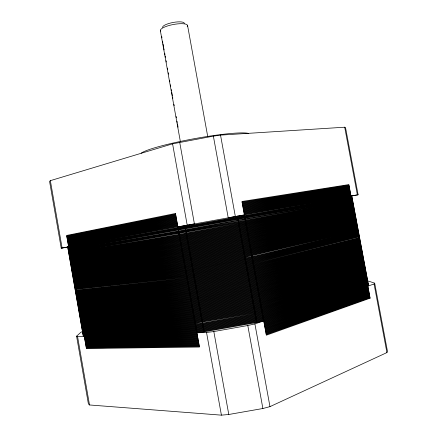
<?xml version="1.0" encoding="UTF-8"?>
<svg xmlns="http://www.w3.org/2000/svg" width="437" height="437" viewBox="0 0 437 437"><rect width="100%" height="100%" fill="white"/><g stroke="black" fill="none" stroke-linecap="round" stroke-linejoin="round"><path stroke-width="0.66" d="M82.653 331.503L80.982 332.191L76.584 336.179L88.4 403.881L89.503 404.968L221.406 415.15L228.78 414.489L262.883 408.508L269.968 406.634L386.931 352.572L387.433 351.19L374.684 283.171L368.364 281.067L367.08 281.029M76.584 336.179L77.589 336.719L206.532 332.486L213.824 331.546L247.795 325.521L254.902 323.904L374.083 284.001L374.684 283.171M367.828 286.093L368.484 285.235M368.38 284.667L367.719 285.514L263.631 320.261L256.645 321.845L203.948 331.197L196.776 332.125L84.221 335.927L83.15 335.387M368.271 284.094L367.61 284.94L263.511 319.584L256.519 321.168L203.822 330.514L196.655 331.448L84.123 335.354L83.052 334.818M368.162 283.526L367.501 284.367L263.385 318.906L256.393 320.485L203.702 329.837L196.535 330.771L84.019 334.78L82.954 334.25M368.058 282.952L367.397 283.788L263.26 318.229L256.273 319.808L203.576 329.159L196.415 330.093L83.92 334.207L82.855 333.682M367.949 282.378L367.288 283.214L263.14 317.552L256.148 319.125L203.456 328.477L196.289 329.416L83.822 333.633L82.751 333.114M367.845 281.81L367.178 282.635L263.014 316.874L256.022 318.447L203.336 327.799L196.169 328.739L83.718 333.06L82.653 332.541M367.736 281.237L367.075 282.062L262.888 316.197L255.902 317.765L203.21 327.116L196.049 328.061L83.62 332.486L82.555 331.973M367.632 280.669L366.965 281.488L262.768 315.514L255.776 317.087L203.09 326.439L195.929 327.384L83.522 331.912L82.456 331.404M367.522 280.095L366.856 280.909L262.642 314.837L255.65 316.404L202.97 325.756L195.803 326.707L83.418 331.339L82.358 330.836M367.419 279.527L366.747 280.336L262.517 314.159L255.53 315.727L202.844 325.079L195.683 326.029L83.32 330.765L82.254 330.268M367.309 278.953L366.643 279.756L262.397 313.482L255.405 315.044L202.724 324.401L195.563 325.352L83.221 330.192L82.156 329.7M367.2 278.385L366.534 279.183L262.271 312.805L255.279 314.367L202.599 323.719L195.443 324.675L83.117 329.618L82.058 329.132M367.096 277.812L366.424 278.609L262.151 312.127L255.159 313.684L202.478 323.041L195.317 323.997L83.019 329.045L81.959 328.564M366.987 277.244L366.321 278.03L262.025 311.45L255.033 313.007L195.197 323.32L82.921 328.477L81.861 327.996M366.883 276.67L366.211 277.457L261.9 310.773L254.908 312.324L195.077 322.643L82.817 327.903L81.757 327.428M366.774 276.102L366.102 276.883L261.779 310.095L254.787 311.647L194.957 321.965L82.719 327.329L81.659 326.86M366.67 275.529L365.993 276.304L261.654 309.418L254.662 310.964L194.831 321.288L82.615 326.756L81.561 326.292M366.561 274.96L365.889 275.731L261.528 308.741L254.536 310.286L194.711 320.611L82.517 326.182L81.462 325.723M366.457 274.387L365.78 275.157L261.408 308.063L254.416 309.604L194.591 319.933L82.418 325.609L81.364 325.155M366.348 273.819L365.671 274.578L261.282 307.386L254.29 308.926L194.465 319.261L82.314 325.035L81.266 324.587M366.239 273.245L365.567 274.004L261.157 306.708L254.165 308.249L194.345 318.584L82.216 324.462L81.162 324.019M366.135 272.677L365.458 273.431L261.036 306.026L254.044 307.566L194.225 317.907L82.118 323.893L81.064 323.451M366.026 272.104L365.348 272.852L260.911 305.348L253.919 306.889L194.104 317.229L82.014 323.32L80.965 322.883M365.922 271.535L365.239 272.278L260.791 304.671L253.793 306.206L193.984 316.552L81.916 322.746L80.867 322.315M365.813 270.962L365.135 271.705L260.665 303.994L253.673 305.529L193.859 315.875L81.817 322.173L80.769 321.747M365.709 270.394L365.026 271.126L260.539 303.316L253.547 304.851L193.738 315.197L81.719 321.599L80.67 321.179M365.6 269.82L364.917 270.552L260.419 302.644L253.422 304.168L193.618 314.52L81.615 321.026L80.566 320.611M365.496 269.252L364.813 269.979L260.294 301.967L253.302 303.491L193.498 313.848L81.517 320.458L80.468 320.042M365.387 268.684L364.704 269.4L260.168 301.29L253.176 302.814L193.373 313.171L81.419 319.884L80.37 319.474M365.277 268.11L364.595 268.826L260.048 300.612L253.05 302.131L193.252 312.493L81.315 319.31L80.271 318.906M365.174 267.542L364.491 268.252L259.922 299.935L252.93 301.454L193.132 311.816L81.216 318.737L80.173 318.338M365.064 266.969L364.382 267.679L259.802 299.258L252.805 300.776L193.012 311.139L81.118 318.163L80.069 317.77M364.961 266.401L364.272 267.1L259.676 298.58L252.679 300.093L192.886 310.461L81.014 317.595L79.971 317.202M364.851 265.827L364.163 266.526L259.551 297.903L252.559 299.416L192.766 309.789L80.916 317.022L79.873 316.634M364.748 265.259L364.059 265.953L259.431 297.226L252.433 298.739L192.646 309.112L80.818 316.448L79.774 316.066M364.638 264.691L363.95 265.379L259.305 296.548L252.307 298.056L192.526 308.435L80.714 315.875L79.676 315.498M364.534 264.117L363.841 264.8L259.185 295.871L252.187 297.378L192.4 307.757L80.616 315.301L79.578 314.93M364.425 263.549L363.737 264.227L259.059 295.193L252.062 296.701L192.28 307.085L80.517 314.733L79.474 314.367M364.321 262.976L363.628 263.653L258.933 294.516L251.936 296.018L192.16 306.408L80.413 314.159L79.376 313.799M364.212 262.408L363.518 263.079L258.813 293.839L251.816 295.341L192.04 305.731L80.315 313.586L79.277 313.231M364.108 261.839L363.415 262.5L258.688 293.161L251.69 294.664L191.919 305.053L80.217 313.012L79.179 312.663M363.999 261.266L363.305 261.927L258.562 292.49L251.57 293.986L191.794 304.376L80.113 312.444L79.081 312.094M363.89 260.698L363.196 261.353L258.442 291.812L251.444 293.303L191.674 303.704L80.015 311.871L78.982 311.526M363.786 260.13L363.092 260.78L258.316 291.135L251.319 292.626L191.553 303.027L79.916 311.297L78.884 310.958M363.677 259.556L362.983 260.206L258.196 290.458L251.199 291.949L191.433 302.349L79.813 310.723L78.78 310.39M363.573 258.988L362.874 259.627L258.07 289.78L251.073 291.271L191.308 301.677L79.714 310.155L78.682 309.822M363.464 258.414L362.77 259.054L257.945 289.103L250.947 290.589L191.188 301L79.616 309.582L78.584 309.254M363.36 257.846L362.661 258.48L257.825 288.425L250.827 289.911L191.067 300.323L79.518 309.008L78.485 308.691M352.413 195.836L358.111 194.755L345.53 127.62L344.7 127.205L220.527 135.109L213.376 136.136L172.577 143.833L50.353 180.656L49.567 181.36L61.229 248.183L67.893 247.042M363.251 257.278L362.552 257.906L257.699 287.754L250.701 289.234L190.947 299.645L79.414 308.44L78.387 308.123M363.147 256.705L362.442 257.333L257.579 287.076L250.581 288.557L190.827 298.974L79.316 307.867L78.289 307.555M363.038 256.137L362.339 256.754L257.453 286.399L250.456 287.879L190.701 298.296L79.217 307.293L78.185 306.987M362.934 255.569L362.229 256.18L257.333 285.722L250.33 287.196L190.581 297.619L79.113 306.719L78.086 306.419M362.825 254.995L362.12 255.607L257.207 285.044L250.21 286.519L190.461 296.947L79.015 306.151L77.988 305.851M362.721 254.427L362.016 255.033L257.082 284.372L250.084 285.842L190.341 296.27L78.917 305.578L77.89 305.283M362.612 253.859L361.907 254.46L256.961 283.695L249.959 285.164L190.221 295.592L78.813 305.004L77.791 304.72M362.508 253.291L361.798 253.886L256.836 283.018L249.838 284.487L190.095 294.92L78.715 304.436L77.693 304.152M362.399 252.717L361.694 253.307L256.716 282.34L249.713 283.804L189.975 294.243L78.616 303.862L77.595 303.584M362.295 252.149L361.585 252.733L256.59 281.663L249.593 283.127L189.855 293.566L78.513 303.289L77.491 303.016M362.186 251.581L361.475 252.16L256.464 280.991L249.467 282.449L189.734 292.894L78.414 302.721L77.393 302.448M362.082 251.007L361.372 251.586L256.344 280.314L249.341 281.772L189.614 292.216L78.316 302.147L77.294 301.88M361.973 250.439L361.262 251.013L256.219 279.636L249.221 281.095L189.489 291.545L78.218 301.574L77.196 301.317M361.869 249.871L361.153 250.439L256.098 278.959L249.095 280.417L189.368 290.867L78.114 301.006L77.098 300.749M361.76 249.303L361.049 249.866L255.973 278.287L248.975 279.74L189.248 290.19L78.015 300.432L76.999 300.181M361.656 248.729L360.94 249.292L255.853 277.61L248.85 279.063L189.128 289.518L77.917 299.858L76.901 299.613M361.546 248.161L360.831 248.713L255.727 276.932L248.724 278.38L189.008 288.841L77.813 299.29L76.797 299.045M361.443 247.593L360.727 248.14L255.601 276.26L248.604 277.703L188.882 288.169L77.715 298.717L76.699 298.482M361.333 247.025L360.618 247.566L255.481 275.583L248.478 277.025L188.762 287.491L77.617 298.149L76.601 297.914M361.23 246.452L360.509 246.992L255.355 274.906L248.353 276.348L188.642 286.814L77.518 297.575L76.502 297.346M361.12 245.884L360.405 246.419L255.235 274.228L248.232 275.671L188.522 286.142L77.415 297.002L76.404 296.778M361.011 245.315L360.296 245.845L255.11 273.557L248.107 274.993L188.402 285.465L77.316 296.433L76.306 296.215M360.907 244.747L360.186 245.272L254.99 272.879L247.987 274.316L188.276 284.793L77.218 295.86L76.207 295.647M360.798 244.174L360.083 244.698L254.864 272.202L247.861 273.638L188.156 284.116L77.114 295.286L76.104 295.079M360.694 243.606L359.973 244.125L254.738 271.53L247.735 272.961L188.036 283.444L77.016 294.718L76.005 294.511M360.585 243.038L359.864 243.551L254.618 270.853L247.615 272.284L187.915 282.766L76.917 294.145L75.907 293.948M360.481 242.469L359.76 242.977L254.492 270.175L247.489 271.606L187.795 282.094L76.819 293.577L75.809 293.38M360.372 241.901L359.651 242.404L254.372 269.503L247.369 270.929L187.675 281.417L76.715 293.003L75.71 292.812M360.268 241.328L359.542 241.83L254.247 268.826L247.244 270.252L187.549 280.745L76.617 292.435L75.612 292.244M360.159 240.76L359.438 241.257L254.126 268.154L247.124 269.574L187.429 280.068L76.519 291.861L75.514 291.681M360.055 240.192L359.329 240.683L254.001 267.477L246.998 268.897L187.309 279.396L76.415 291.288L75.41 291.113M359.946 239.623L359.225 240.104L253.875 266.799L246.872 268.22L187.189 278.719L76.317 290.72L75.311 290.545M359.842 239.055L359.116 239.531L253.755 266.128L246.752 267.542L187.069 278.047L76.218 290.146L75.213 289.982M359.733 238.482L359.006 238.957L253.629 265.45L246.626 266.865L186.943 277.369L75.115 289.414M359.629 237.914L358.903 238.383L253.509 264.778L246.506 266.188L186.823 276.697L75.017 288.846M359.525 237.346L358.793 237.81L253.384 264.101L246.381 265.51L186.703 276.02L74.918 288.278M359.416 236.778L253.263 263.424L246.255 264.833L186.583 275.348L74.82 287.715M359.312 236.209L253.138 262.752L246.135 264.156L186.462 274.676L74.722 287.147M359.203 235.641L253.018 262.074L246.009 263.478L186.342 273.999L74.618 286.579M359.099 235.068L252.892 261.402L245.889 262.801L186.217 273.327L74.519 286.017M358.99 234.5L252.772 260.725L245.763 262.124L186.096 272.65L74.421 285.448M358.886 233.932L252.646 260.053L245.643 261.446L185.976 271.978L74.323 284.88M358.777 233.363L252.52 259.376L245.518 260.769L185.856 271.301L74.224 284.318M358.673 232.795L252.4 258.704L245.392 260.091L185.736 270.629L74.126 283.75M358.564 232.227L252.275 258.027L245.272 259.42L185.616 269.957L74.028 283.181M358.46 231.659L252.154 257.349L245.146 258.742L185.496 269.279L73.929 282.619M358.351 231.091L252.029 256.677L245.026 258.065L185.37 268.608L73.831 282.051M358.247 230.518L244.9 257.388L185.25 267.93L73.727 281.483M358.138 229.949L244.78 256.71L185.13 267.258L73.629 280.92M358.034 229.381L244.654 256.033L185.009 266.586L73.531 280.352M357.925 228.813L244.529 255.355L184.889 265.909L73.432 279.789M357.821 228.245L244.409 254.678L184.769 265.237L73.334 279.221M357.712 227.677L244.283 254.006L184.643 264.565L73.236 278.653M357.608 227.109L244.163 253.329L184.523 263.888L73.137 278.09M357.499 226.541L244.037 252.652L184.403 263.216L73.039 277.522M357.395 225.973L243.917 251.974L184.283 262.544L72.941 276.96M357.286 225.405L243.791 251.297L184.163 261.867L72.837 276.392M357.182 224.837L243.671 250.62L184.043 261.195L72.739 275.823M357.073 224.268L243.546 249.948L183.922 260.523L72.64 275.261M356.969 223.7L243.42 249.27L183.797 259.851L72.542 274.693M356.86 223.132L243.3 248.593L183.677 259.174L72.444 274.13M356.756 222.564L243.174 247.916L183.556 258.502L72.345 273.562M356.652 221.996L243.054 247.238L183.436 257.83L72.247 272.999M356.543 221.422L242.928 246.566L183.316 257.158L72.149 272.431M356.439 220.854L242.808 245.889L183.196 256.481L72.05 271.863M356.33 220.286L242.682 245.212L183.076 255.809L71.952 271.301M356.226 219.718L242.562 244.534L182.956 255.137L71.848 270.732M356.117 219.15L242.437 243.862L182.83 254.465L71.75 270.17M356.013 218.582L242.317 243.185L182.71 253.788L71.652 269.602M355.904 218.014L242.191 242.508L182.59 253.116L71.553 269.039M355.8 217.446L242.065 241.83L182.469 252.444L71.455 268.471M355.691 216.878L241.945 241.158L182.349 251.772L71.357 267.908M355.587 216.31L241.819 240.481L182.229 251.1L71.258 267.34M355.478 215.747L241.699 239.804L182.109 250.423L71.16 266.778M355.374 215.179L241.574 239.132L181.989 249.751L71.062 266.209M355.27 214.611L241.453 238.455L181.863 249.079L70.963 265.647M355.161 214.043L241.328 237.777L181.743 248.407L70.86 265.079M355.057 213.475L241.208 237.105L181.623 247.735L70.761 264.516M266.231 334.513L369.981 297.619M265.986 333.158L369.768 296.466M266.111 333.835L369.877 297.04M265.74 331.798L369.549 295.314M265.86 332.481L369.658 295.887M354.948 212.906L241.082 236.428L181.502 247.058L70.663 263.948M265.488 330.443L369.336 294.161M265.614 331.12L369.445 294.735M265.368 329.76L369.227 293.582M265.117 328.406L369.014 292.429M265.243 329.083L369.118 293.008M264.871 327.045L368.795 291.277M264.997 327.728L368.904 291.856M354.844 212.338L240.962 235.751L181.382 246.386L70.565 263.385M264.625 325.691L368.582 290.124M264.746 326.368L368.686 290.703M264.374 324.336L368.364 288.972M264.5 325.013L368.473 289.551M264.254 323.653L368.26 288.398M354.735 211.77L240.836 235.079L181.262 245.714L70.466 262.817M264.003 322.298L368.041 287.246M264.128 322.976L368.151 287.819M263.882 321.621L367.932 286.667M354.631 211.202L240.716 234.401L181.142 245.042L70.368 262.255M354.522 210.634L240.59 233.724L181.022 244.37L70.27 261.687M354.418 210.066L240.47 233.052L180.896 243.699L70.171 261.124M354.309 209.498L240.345 232.375L180.776 243.027L70.073 260.556M354.205 208.93L240.224 231.703L180.656 242.355L69.975 259.993M354.101 208.362L240.099 231.026L180.536 241.677L69.876 259.425M353.992 207.793L239.979 230.348L180.415 241.006L69.778 258.862M353.888 207.225L239.853 229.676L180.295 240.334L69.674 258.3M353.779 206.663L239.727 228.999L180.175 239.662L69.576 257.732M353.675 206.095L239.607 228.327L180.055 238.99L69.478 257.169M353.566 205.527L239.481 227.65L179.935 238.318L69.379 256.601M353.462 204.958L239.361 226.972L179.815 237.646L69.281 256.038M353.358 204.39L239.236 226.3L179.689 236.974L69.183 255.476M353.249 203.822L239.115 225.623L179.569 236.302L69.084 254.908M353.145 203.254L238.99 224.951L179.449 235.63L68.986 254.345M353.036 202.686L238.87 224.274L179.328 234.959L68.888 253.777M352.932 202.123L238.744 223.602L179.208 234.287L68.789 253.214M196.901 332.803L204.068 331.874L256.765 322.528L263.757 320.944M352.823 201.555L238.624 222.925L68.691 252.652M352.719 200.987L238.498 222.253L68.593 252.083M352.61 200.419L238.378 221.575L68.494 251.521M352.506 199.851L185.801 230.337L68.396 250.953M66.752 236.013L175.592 214.141M352.402 199.283L185.681 229.66L68.292 250.39M66.85 236.581L175.712 214.813M66.954 237.154L175.832 215.485M67.052 237.723L175.953 216.157M67.151 238.291L176.073 216.828M67.249 238.859L176.193 217.5M67.347 239.427L176.313 218.167M67.451 239.995L176.433 218.839M352.293 198.72L68.194 249.827M67.549 240.563L176.553 219.511M67.648 241.131L176.674 220.182M61.229 248.183L194.416 223.891L179.7 142.26M67.702 247.003L68.642 246.823M67.746 241.699L176.799 220.854M67.85 242.273L176.919 221.526M67.948 242.841L177.04 222.198M68.046 243.409L177.16 222.87M352.189 198.152L68.096 249.259M68.145 243.977L177.28 223.536M67.801 247.566L351.867 196.448M68.243 244.545L177.4 224.208M68.347 245.113L177.52 224.88M68.445 245.681L177.641 225.552M68.543 246.255L177.761 226.224M67.899 248.134L351.976 197.016M352.08 197.584L67.997 248.697M177.881 226.896L244.414 214.922M358.111 194.755L228.218 217.806L213.376 136.136M244.288 214.25L350.867 195.443M244.043 212.906L350.649 194.296M244.168 213.578L350.758 194.869M243.922 212.235L350.545 193.728M243.677 210.891L350.332 192.586M243.797 211.563L350.436 193.154M243.431 209.547L350.119 191.439M243.551 210.219L350.223 192.012M243.185 208.203L349.9 190.297M243.311 208.875L350.01 190.871M243.065 207.531L349.797 189.729M242.819 206.188L349.584 188.582M242.939 206.859L349.687 189.155M350.971 196.011L351.763 195.885M242.573 204.844L349.371 187.44M242.693 205.516L349.474 188.014M242.327 203.5L349.158 186.299M242.448 204.172L349.261 186.872M242.082 202.156L348.939 185.157M242.207 202.828L349.048 185.73M84.423 337.069L197.021 333.48M84.521 337.643L197.142 334.158M84.62 338.216L197.267 334.835M84.723 338.79L197.387 335.512M84.822 339.363L197.508 336.19M84.92 339.937L197.628 336.867M85.024 340.51L197.753 337.544M85.122 341.084L197.874 338.227M85.226 341.658L197.994 338.904M85.324 342.231L198.119 339.582M85.423 342.805L198.24 340.259M85.526 343.378L198.36 340.936M85.625 343.952L198.48 341.614M85.723 344.525L198.606 342.291M85.827 345.099L198.726 342.969M85.925 345.678L198.846 343.651M86.023 346.251L198.972 344.329M86.127 346.825L199.092 345.006M86.226 347.399L199.212 345.683M86.324 347.972L199.332 346.361M83.249 335.955L84.319 336.501M187.183 26.63A13.853 3.616 -10.7 0 0 175.281 24.172A13.853 3.616 -10.7 0 0 160.357 30.639L160.734 31.125M344.7 127.205L357.379 194.875M374.083 284.001L386.931 352.572M351.659 195.317L368.593 285.809M237.395 216.178L256.765 322.528M220.527 135.109L235.352 216.528M254.902 323.904L269.968 406.634M247.795 325.521L262.883 408.508M187.593 25.608L207.744 136.65M161.706 36.5L161.947 37.844M162.553 41.204L162.793 42.547M163.039 43.891L163.646 47.251M163.886 48.594L164.126 49.938M164.733 53.298L164.978 54.641M165.219 55.985L165.459 57.329M166.065 60.688L166.311 62.032M167.398 68.079L167.644 69.423M168.245 72.782L168.491 74.126M169.578 80.173L169.824 81.517M170.43 84.876L170.67 86.22M171.277 89.58L171.517 90.923M171.763 92.267L172.369 95.627M172.61 96.97L172.85 98.314M173.942 104.361L174.183 105.705M176.122 116.455L176.368 117.799M176.974 121.158L177.214 122.502M177.455 123.846L178.061 127.205M160.357 30.639L180.372 141.632M213.824 331.546L228.78 414.489M172.577 143.833L187.216 225.192M206.532 332.486L221.406 415.15M184.955 225.618L204.068 331.874M67.604 246.441L83.352 336.523M50.353 180.656L62.109 248.014M77.589 336.719L89.503 404.968M141.167 153.185A55.816 5.85 -10.4 0 1 193.913 138.769A55.816 5.85 -10.4 0 1 248.626 133.449M162.591 27.433A11.078 2.933 -10.7 0 1 173.101 22.467A11.078 2.933 -10.7 0 1 184.376 23.412M370.09 298.192L266.357 335.195L241.961 201.484L348.835 184.589L370.09 298.192M175.472 213.475L66.653 235.445L86.428 348.546L199.458 347.038L175.472 213.475"/></g></svg>
